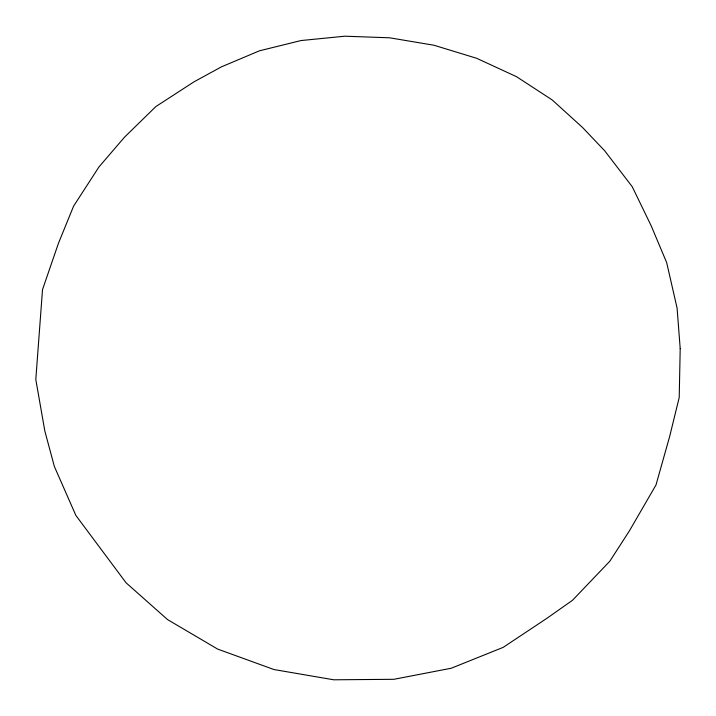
<?xml version="1.0" encoding="UTF-8"?>
<svg xmlns="http://www.w3.org/2000/svg" width="716" height="716" viewBox="0 0 716 716"><rect width="100%" height="100%" fill="white"/><g stroke="black" fill="none" stroke-linecap="round" stroke-linejoin="round"><path stroke-width="1.07" d="M680.2 348.594L679.216 397.47L669.675 436.411L655.999 484.956L629.534 530.637L609.853 561.192L572.514 600.277L547.239 618.078L503.187 647.362L451.286 668.225L393.872 679.305L333.745 679.797L273.968 669.541L217.637 649.081L167.571 619.6L126.079 582.806L75.869 515.43L54.353 466.447L44.84 431.041L35.8 379.498L42.521 289.568L58.408 243.404L73.587 206.145L99.005 166.891L124.512 137.177L155.864 106.559L194.072 81.794L221.423 66.856L259.452 50.809L301.042 40.544L344.852 36.203L389.585 37.796L433.95 45.233L476.668 58.291L516.496 76.675L552.188 99.927L582.538 127.484L604.698 150.79L632.219 186.688L651.229 225.898L666.677 262.629L677.094 308.095L680.2 348.594"/></g></svg>
